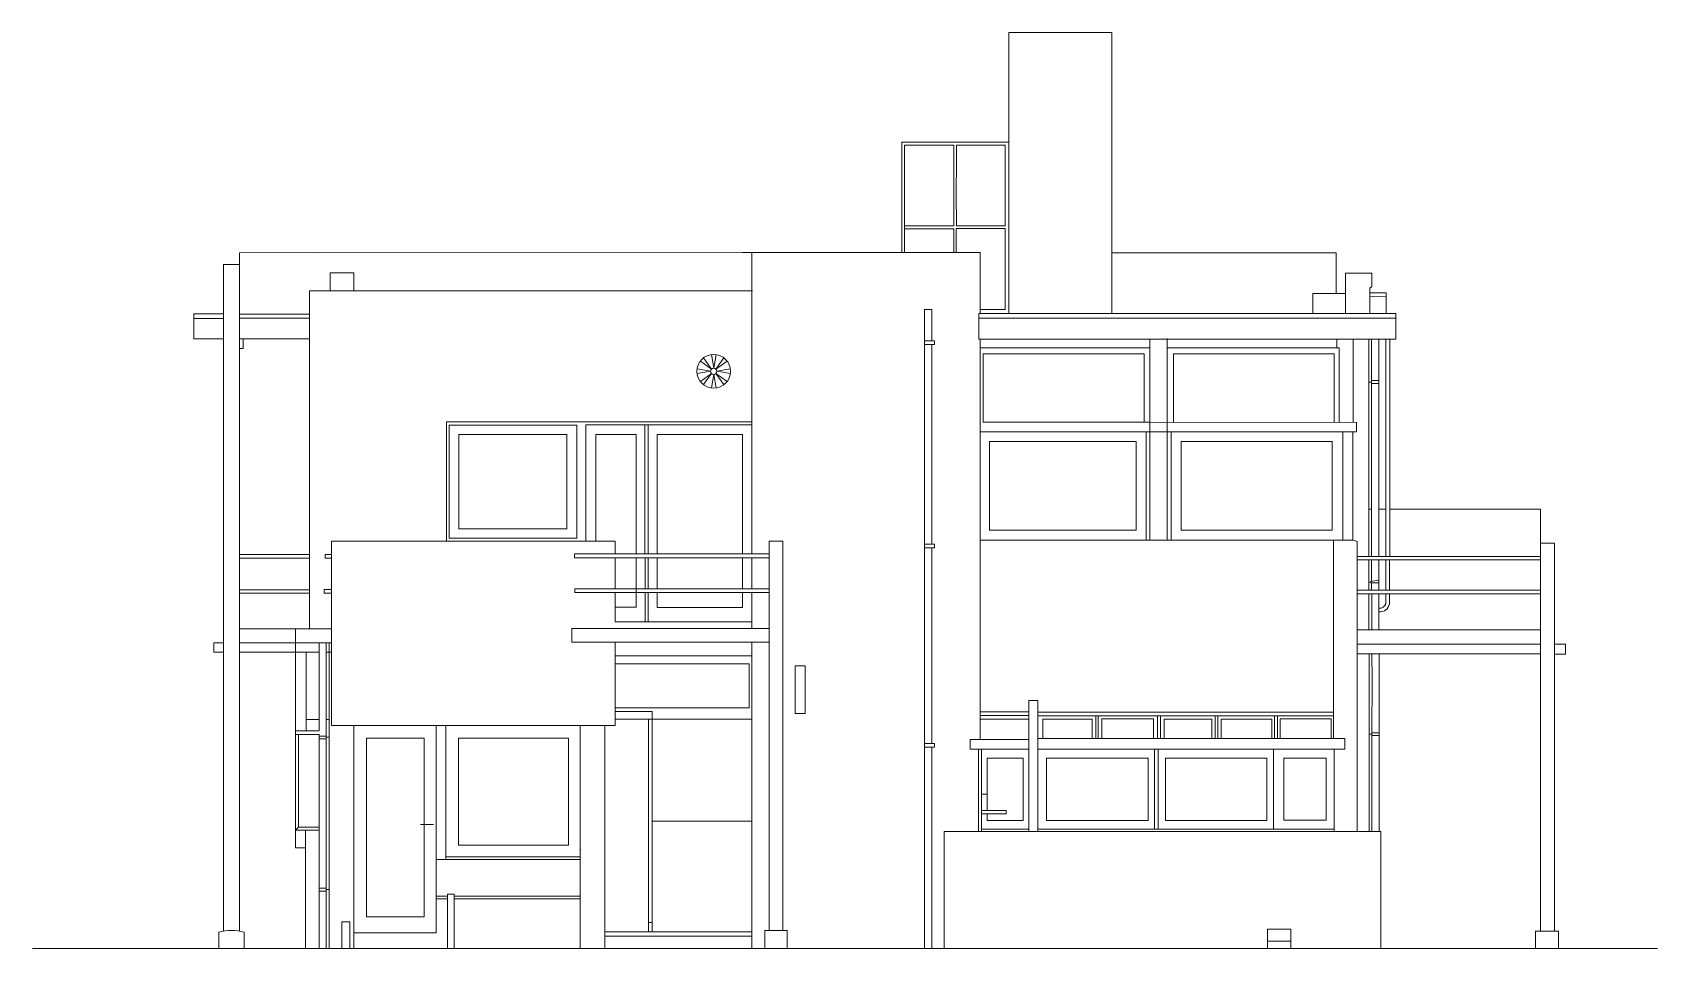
# Model space of a CAD drawing. Header units: millimetres. Extents: x 0 to 10319, y 0 to 5816.
import ezdxf

# ---------------------------------------------------------------- set-up
doc = ezdxf.new("R2010")
doc.units = ezdxf.units.MM
doc.layers.add('ceco.net 309', color=7, linetype='Continuous')

msp = doc.modelspace()

# ---------------------------------------------------------------- linework, layer by layer
at = {"layer": 'ceco.net 309', "lineweight": 5}
for p, q in [((6201, 5816), (6201, 4031)), ((6855, 5816), (6201, 5816)), ((6855, 4030), (6855, 5816)), ((5520, 5119), (6201, 5119)), ((5520, 4420), (5520, 5119)), ((5851, 5101), (5538, 5101)), ((5538, 4420), (5538, 5101)), ((5851, 4588), (5851, 5101)), ((5867, 5101), (5866, 4695)), ((6177, 5101), (5867, 5101)), ((6177, 4588), (6177, 5101)), ((5867, 4695), (5867, 4588)), ((5538, 4588), (5851, 4588)), ((5851, 4570), (5538, 4570)), ((5851, 4420), (5851, 4570)), ((5865, 4572), (5865, 4420)), ((6177, 4572), (5865, 4572)), ((5867, 4588), (6177, 4588)), ((6177, 4058), (6177, 4572)), ((1213, 4343), (1314, 4343)), ((1314, 3768), (1314, 4417)), ((1821, 4417), (5013, 4420)), ((4506, 4420), (6019, 4420)), ((4569, 4422), (4569, 2505)), ((6019, 4420), (6019, 4172)), ((8278, 4418), (6855, 4418)), ((8278, 4158), (8278, 4418)), ((1890, 4289), (2041, 4289)), ((1890, 4176), (1890, 4289)), ((2041, 4289), (2041, 4176)), ((8338, 4287), (8506, 4287)), ((8338, 4032), (8338, 4287)), ((1758, 4176), (4573, 4176)), ((1758, 2030), (1758, 4176)), ((6019, 4032), (6019, 4216)), ((8130, 4158), (8338, 4158)), ((8130, 4032), (8130, 4158)), ((8506, 4204), (8492, 4192)), ((8492, 4192), (8492, 4032)), ((8492, 4164), (8597, 4164)), ((8597, 4138), (8492, 4139)), ((8597, 4032), (8597, 4164)), ((1025, 4030), (1025, 3871)), ((1213, 4030), (1025, 4030)), ((1758, 4028), (1314, 4028)), ((5665, 0), (5665, 4057)), ((5665, 4057), (5710, 4057)), ((5710, 4057), (5710, 3859)), ((6009, 3869), (6009, 4032)), ((8657, 4032), (6009, 4032)), ((6019, 4058), (6177, 4058)), ((8657, 3869), (8657, 4032)), ((1025, 4000), (1213, 4000)), ((1314, 4002), (1758, 4002)), ((6009, 4002), (8657, 4002)), ((1025, 3871), (1213, 3871)), ((1314, 3871), (1758, 3871)), ((1338, 3810), (1338, 3871)), ((5665, 3859), (5728, 3859)), ((5728, 3836), (5665, 3836)), ((5710, 3836), (5710, 2568)), ((5728, 3859), (5728, 3836)), ((6009, 3869), (8657, 3869)), ((6019, 1327), (6019, 3869)), ((7096, 2592), (7096, 3868)), ((7205, 2592), (7205, 3873)), ((8282, 3814), (8282, 3869)), ((8387, 3339), (8387, 3869)), ((8486, 2489), (8486, 3869)), ((8504, 2489), (8504, 3869)), ((8550, 2489), (8550, 3869)), ((8595, 2489), (8595, 3869)), ((8619, 2489), (8619, 3869)), ((1338, 3810), (1314, 3810)), ((1314, 110), (1314, 3768)), ((4241, 3729), (4312, 3679)), ((4312, 3679), (4262, 3750)), ((4326, 3685), (4311, 3771)), ((4341, 3771), (4326, 3685)), ((4390, 3750), (4340, 3679)), ((4340, 3679), (4411, 3729)), ((7096, 3814), (6019, 3814)), ((6037, 3341), (6037, 3776)), ((6037, 3776), (7059, 3776)), ((7059, 3776), (7059, 3341)), ((7205, 3814), (8298, 3814)), ((7245, 3776), (7245, 3339)), ((8265, 3776), (7245, 3776)), ((8265, 3339), (8265, 3776)), ((8298, 3339), (8298, 3814)), ((4220, 3680), (4306, 3665)), ((4306, 3665), (4220, 3650)), ((4241, 3601), (4312, 3651)), ((4312, 3651), (4262, 3580)), ((4326, 3645), (4311, 3559)), ((4341, 3559), (4326, 3645)), ((4340, 3651), (4411, 3601)), ((4390, 3580), (4340, 3651)), ((4432, 3680), (4346, 3665)), ((4346, 3665), (4432, 3650)), ((8504, 3595), (8486, 3595)), ((8550, 3606), (8504, 3606)), ((8504, 3588), (8550, 3588)), ((2629, 3345), (2629, 2586)), ((4569, 3345), (2629, 3345)), ((2647, 3323), (3457, 3323)), ((2647, 2606), (2647, 3323)), ((3457, 3323), (3457, 2606)), ((3514, 3325), (4569, 3325)), ((3514, 2588), (3514, 3325)), ((3888, 3325), (3888, 2503)), ((3910, 3325), (3910, 2505)), ((7096, 3341), (6037, 3341)), ((8407, 3339), (7080, 3341)), ((8407, 3281), (8407, 3339)), ((2708, 2665), (2708, 3263)), ((2708, 3263), (3395, 3263)), ((3393, 3263), (3393, 2665)), ((3577, 3263), (3577, 2586)), ((3833, 3263), (3577, 3263)), ((3833, 2505), (3833, 3263)), ((4508, 3263), (3967, 3263)), ((3967, 3263), (3967, 2505)), ((4508, 2505), (4508, 3263)), ((6019, 3281), (8407, 3281)), ((6078, 2657), (6078, 3220)), ((6078, 3220), (7009, 3220)), ((7009, 3220), (7009, 2657)), ((7073, 3281), (7073, 2592)), ((7231, 3281), (7231, 2592)), ((7294, 3220), (7294, 2657)), ((7294, 3220), (8255, 3220)), ((8253, 2657), (8253, 3220)), ((8322, 2592), (8322, 3281)), ((8385, 3281), (8385, 2592)), ((8486, 2790), (8504, 2790)), ((8551, 2790), (8595, 2790)), ((8619, 2790), (9576, 2790)), ((9576, 2790), (9576, 109)), ((1314, 2665), (1314, 2659)), ((3700, 2586), (1898, 2586)), ((1898, 1416), (1898, 2586)), ((3457, 2606), (2647, 2606)), ((3393, 2665), (2708, 2665)), ((3700, 2505), (3700, 2586)), ((4678, 2586), (4764, 2586)), ((4678, 115), (4678, 2586)), ((4764, 2586), (4764, 115)), ((8387, 2592), (6019, 2592)), ((7009, 2657), (6078, 2657)), ((7294, 2657), (8253, 2657)), ((8261, 1333), (8261, 2592)), ((8413, 2585), (8387, 2592)), ((8413, 743), (8413, 2585)), ((1213, 110), (1213, 2521)), ((1758, 2501), (1313, 2501)), ((1313, 2479), (1758, 2479)), ((1859, 2501), (1859, 2479)), ((1898, 2501), (1859, 2501)), ((1859, 2479), (1898, 2479)), ((3441, 2505), (3441, 2481)), ((4678, 2505), (3441, 2505)), ((3441, 2481), (4678, 2481)), ((3700, 2283), (3700, 2481)), ((3833, 2168), (3833, 2481)), ((3890, 2481), (3890, 2283)), ((3910, 2283), (3910, 2481)), ((3966, 2481), (3966, 2283)), ((4508, 2283), (4508, 2481)), ((4569, 2481), (4569, 2283)), ((5665, 2568), (5728, 2568)), ((5728, 2545), (5665, 2545)), ((5710, 2545), (5710, 1301)), ((5728, 2568), (5728, 2545)), ((9576, 2489), (8413, 2489)), ((9665, 2574), (9576, 2574)), ((8413, 2467), (9576, 2467)), ((8486, 2467), (8486, 2275)), ((8504, 2332), (8504, 2467)), ((8550, 2275), (8550, 2467)), ((8593, 2275), (8593, 2467)), ((8617, 2467), (8617, 2275)), ((1313, 2277), (1758, 2277)), ((1853, 2279), (1853, 2257)), ((1898, 2279), (1853, 2279)), ((3443, 2283), (3443, 2261)), ((4678, 2283), (3443, 2283)), ((8413, 2275), (9576, 2275)), ((8498, 2327), (8486, 2327)), ((8550, 2339), (8498, 2331)), ((8498, 2331), (8498, 2321)), ((8498, 2321), (8550, 2321)), ((8504, 2275), (8504, 2321)), ((1758, 2257), (1313, 2257)), ((1853, 2257), (1898, 2257)), ((3443, 2261), (4678, 2261)), ((3700, 2075), (3700, 2261)), ((3833, 2168), (3700, 2168)), ((3890, 2075), (3890, 2261)), ((3910, 2261), (3910, 2075)), ((3966, 2261), (3966, 2166)), ((4508, 2166), (4508, 2261)), ((4569, 2261), (4569, 2032)), ((8413, 2252), (9576, 2252)), ((8486, 2024), (8486, 2252)), ((8506, 2252), (8506, 2024)), ((8550, 2024), (8550, 2252)), ((8593, 2189), (8593, 2252)), ((8617, 2252), (8617, 2188)), ((4569, 2075), (3700, 2075)), ((3966, 2166), (4508, 2166)), ((1898, 2030), (1313, 2030)), ((1670, 1939), (1670, 2030)), ((3425, 2032), (3424, 1945)), ((4678, 2032), (3425, 2032)), ((8413, 2024), (9576, 2024)), ((1152, 1941), (1152, 1881)), ((1213, 1941), (1152, 1941)), ((1152, 1881), (1213, 1881)), ((1898, 1941), (1314, 1941)), ((1314, 1881), (1821, 1881)), ((1670, 640), (1670, 1960)), ((1738, 1881), (1738, 1382)), ((1821, 1941), (1821, 1382)), ((1864, 0), (1864, 1941)), ((1864, 1881), (1898, 1881)), ((1884, 0), (1884, 1941)), ((3424, 1945), (4678, 1945)), ((3700, 1945), (3700, 1416)), ((3700, 1859), (4567, 1859)), ((4567, 0), (4567, 1943)), ((9576, 1933), (8413, 1933)), ((8413, 1871), (9576, 1871)), ((8488, 1871), (8488, 743)), ((8506, 1840), (8506, 1871)), ((8552, 1871), (8552, 743)), ((9734, 1933), (9665, 1933)), ((9665, 1869), (9734, 1869)), ((9734, 1869), (9734, 1933)), ((4550, 1808), (3700, 1808)), ((4550, 1527), (4550, 1808)), ((4843, 1794), (4906, 1794)), ((4843, 1493), (4843, 1794)), ((4906, 1794), (4906, 1493)), ((8507, 1736), (8506, 1840)), ((8506, 1337), (8507, 1736)), ((6326, 1574), (6385, 1574)), ((6326, 743), (6326, 1574)), ((6385, 743), (6385, 1574)), ((1738, 1455), (1821, 1455)), ((1864, 1455), (1884, 1455)), ((3700, 1527), (4550, 1527)), ((3934, 1505), (3700, 1505)), ((4567, 1457), (3700, 1457)), ((3912, 105), (3912, 1457)), ((3934, 105), (3934, 1505)), ((4906, 1493), (4843, 1493)), ((6019, 1503), (6326, 1503)), ((6326, 1479), (6019, 1479)), ((6019, 1457), (6326, 1457)), ((8261, 1501), (6385, 1501)), ((6385, 1477), (8261, 1477)), ((6415, 1333), (6415, 1457)), ((6415, 1457), (6730, 1457)), ((6730, 1333), (6730, 1457)), ((6752, 1333), (6752, 1477)), ((6768, 1477), (6768, 1333)), ((6791, 1459), (7118, 1459)), ((6791, 1333), (6791, 1459)), ((7118, 1459), (7118, 1333)), ((7144, 1477), (7144, 1333)), ((7164, 1333), (7164, 1477)), ((7187, 1457), (7489, 1457)), ((7187, 1333), (7187, 1457)), ((7489, 1457), (7489, 1333)), ((7510, 1333), (7510, 1477)), ((7528, 1477), (7528, 1333)), ((7548, 1457), (7871, 1457)), ((7548, 1333), (7548, 1457)), ((7871, 1457), (7871, 1333)), ((7888, 1333), (7888, 1477)), ((7906, 1477), (7906, 1333)), ((7922, 1459), (8247, 1459)), ((7922, 1333), (7922, 1459)), ((8247, 1459), (8247, 1333)), ((1821, 1382), (1670, 1382)), ((1821, 1358), (1670, 1358)), ((1690, 770), (1690, 1358)), ((1821, 0), (1821, 1358)), ((1864, 1349), (1821, 1349)), ((1898, 1416), (3700, 1416)), ((2041, 0), (2041, 1416)), ((2563, 99), (2563, 1416)), ((2625, 1416), (2625, 566)), ((3478, 0), (3478, 1416)), ((3635, 1416), (3635, 0)), ((8506, 1361), (8488, 1361)), ((8506, 1352), (8506, 1370)), ((8506, 1370), (8552, 1370)), ((8552, 1352), (8506, 1352)), ((8506, 743), (8506, 1345)), ((1821, 1331), (1864, 1331)), ((1884, 1341), (1864, 1341)), ((2120, 1335), (2488, 1335)), ((2120, 200), (2120, 1335)), ((2488, 1335), (2488, 200)), ((2706, 1335), (2706, 657)), ((3403, 1335), (2706, 1335)), ((3403, 657), (3403, 1335)), ((5665, 1301), (5728, 1301)), ((5728, 1278), (5665, 1278)), ((5710, 1278), (5710, 0)), ((5728, 1301), (5728, 1278)), ((5954, 1327), (6326, 1327)), ((5954, 1265), (5954, 1327)), ((6326, 1265), (5954, 1265)), ((6007, 1265), (6007, 743)), ((6027, 743), (6027, 1265)), ((8334, 1333), (6385, 1333)), ((6385, 1265), (8334, 1265)), ((7124, 758), (7124, 1265)), ((7148, 1264), (7148, 758)), ((7880, 758), (7880, 1265)), ((8247, 1333), (8219, 1333)), ((8267, 1265), (8267, 743)), ((8334, 1265), (8334, 1333)), ((6290, 1208), (6063, 1208)), ((6063, 1208), (6063, 877)), ((6290, 812), (6290, 1208)), ((6439, 1208), (7084, 1208)), ((6439, 812), (6439, 1208)), ((7084, 1208), (7084, 812)), ((7195, 1208), (7839, 1208)), ((7195, 812), (7195, 1208)), ((7839, 1208), (7839, 812)), ((7946, 1208), (7946, 814)), ((8215, 1208), (7946, 1208)), ((8215, 814), (8215, 1208)), ((6027, 980), (6063, 980)), ((6027, 877), (6184, 877)), ((6184, 855), (6027, 855)), ((6063, 855), (6063, 812)), ((6184, 855), (6184, 877)), ((1670, 751), (1821, 751)), ((1670, 737), (1670, 640)), ((1690, 770), (1671, 751)), ((1821, 770), (1690, 770)), ((1734, 751), (1734, 0)), ((2546, 788), (2464, 788)), ((4567, 808), (3934, 808)), ((5789, 743), (5789, 0)), ((5789, 743), (8562, 743)), ((6027, 758), (6326, 758)), ((6063, 812), (6290, 812)), ((8267, 758), (6385, 758)), ((7084, 812), (6439, 812)), ((7839, 812), (7195, 812)), ((7946, 814), (8215, 814)), ((8562, 743), (8562, 0)), ((1670, 640), (1734, 640)), ((2706, 657), (3403, 657)), ((3478, 626), (3482, 626)), ((3479, 566), (2563, 566)), ((2625, 582), (3478, 582)), ((1821, 384), (1864, 384)), ((1864, 364), (1821, 364)), ((1884, 374), (1864, 374)), ((2563, 332), (2635, 332)), ((2563, 315), (2635, 315)), ((2635, 346), (2678, 346)), ((2635, 0), (2635, 346)), ((2678, 346), (2678, 0)), ((2678, 332), (3476, 332)), ((2678, 315), (3478, 315)), ((1183, 103), (1203, 108)), ((1203, 108), (1223, 112)), ((1223, 112), (1243, 114)), ((1243, 114), (1263, 114)), ((1263, 114), (1284, 114)), ((1284, 114), (1304, 112)), ((1304, 112), (1324, 108)), ((1324, 108), (1344, 103)), ((1965, 170), (1965, 0)), ((2015, 170), (1965, 170)), ((2015, 0), (2015, 170)), ((2488, 200), (2120, 200)), ((3635, 105), (4567, 105)), ((3912, 164), (3934, 164)), ((4651, 115), (4651, 0)), ((4793, 115), (4651, 115)), ((4793, 0), (4793, 115)), ((7843, 123), (7991, 123)), ((7843, 0), (7843, 123)), ((7991, 123), (7991, 0)), ((9544, 109), (9691, 109)), ((9544, 0), (9544, 109)), ((9691, 109), (9691, 0)), ((0, 0), (10319, 0)), ((1183, 0), (1183, 103)), ((1344, 103), (1344, 0)), ((2041, 99), (2563, 99)), ((4567, 79), (3635, 79)), ((7991, 46), (7843, 46))]:
    msp.add_line(p, q, dxfattribs=at)
at = {"layer": 'ceco.net 309', "lineweight": 15}
for p, q in [((1213, 1941), (1213, 4343)), ((1314, 4417), (5520, 4420)), ((8506, 4204), (8506, 4287)), ((8619, 3869), (8619, 2790)), ((9665, 109), (9665, 2574)), ((1213, 110), (1213, 1881)), ((1183, 103), (1213, 110))]:
    msp.add_line(p, q, dxfattribs=at)
at = {"layer": 'ceco.net 309', "lineweight": 5}
for radius in [107, 19.8]:
    msp.add_circle((4326, 3665), radius, dxfattribs=at)
for centre, radius, start, end in [((8553, 2204), 43.7, 266.2448, 337.5734), ((8558, 2197), 59.5, 263.3474, 351.5206), ((8588, 2189), 5, 337.5734, 0)]:
    msp.add_arc(centre, radius, start, end, dxfattribs=at)

doc.saveas('drawing.dxf')
